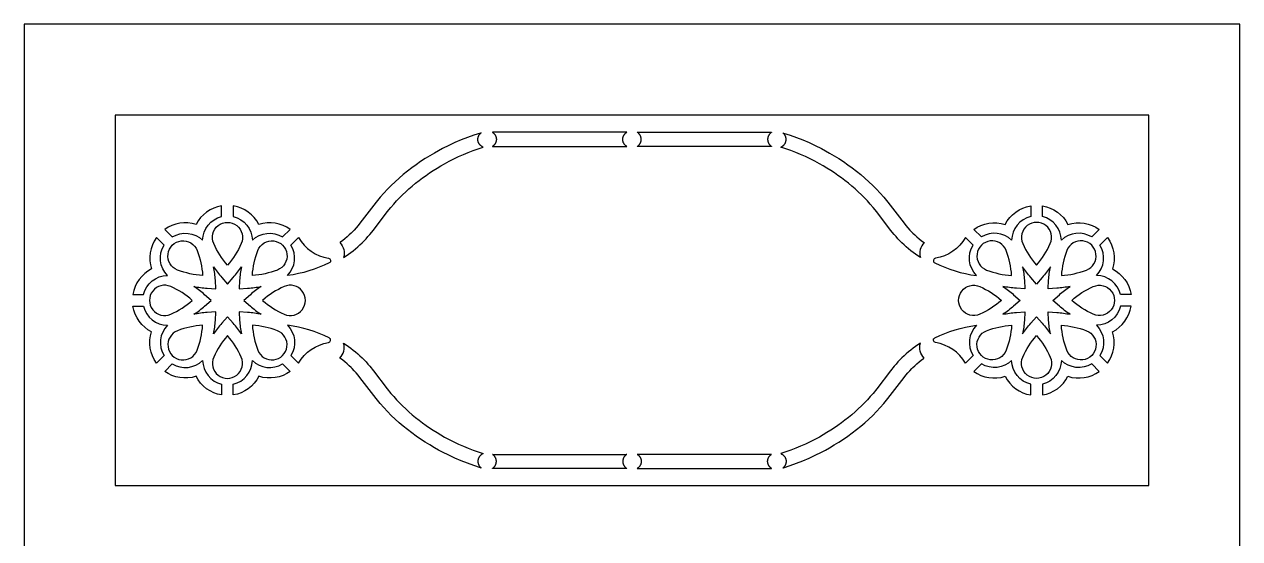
# Model space of a CAD drawing. Extents: x 11643 to 14318, y 9090 to 12483.
# Drawn here: x 11643 to 14318, y 11351 to 12483 of the extents above; entities that cross this region are included whole.
import ezdxf

# ---------------------------------------------------------------- set-up
doc = ezdxf.new("R2010")
doc.units = 0
doc.layers.add('DEFAULT_LAYER', color=1, linetype='CONTINUOUS')

msp = doc.modelspace()

# ---------------------------------------------------------------- linework, layer by layer
at = {"layer": 'DEFAULT_LAYER'}
for points in [[(11643.1, 9089.9), (14318.1, 9089.9), (14318.1, 12482.8), (11643.1, 12482.8)], [(11843.1, 11467.8), (14118.1, 11467.8), (14118.1, 12282.8), (11843.1, 12282.8)], [(12968.9, 12214.1), (12968.4, 12214.4), (12968, 12214.7), (12967.5, 12215.1), (12967.1, 12215.4), (12966.6, 12215.8), (12966.2, 12216.2), (12965.7, 12216.6), (12965.3, 12217), (12964.9, 12217.5), (12964.5, 12217.9), (12964.2, 12218.4), (12963.8, 12218.9), (12963.5, 12219.3), (12963.1, 12219.8), (12962.8, 12220.3), (12962.5, 12220.8), (12962.3, 12221.4), (12962, 12221.9), (12961.7, 12222.4), (12961.5, 12223), (12961.3, 12223.5), (12961.1, 12224), (12960.9, 12224.6), (12960.8, 12225.1), (12960.7, 12225.7), (12960.5, 12226.3), (12960.4, 12226.8), (12960.4, 12227.4), (12960.3, 12227.9), (12960.3, 12228.5), (12960.2, 12229), (12960.2, 12229.6), (12960.2, 12230.1), (12960.3, 12230.7), (12960.3, 12231.2), (12960.4, 12231.8), (12960.4, 12232.4), (12960.5, 12232.9), (12960.7, 12233.5), (12960.8, 12234), (12960.9, 12234.6), (12961.1, 12235.1), (12961.3, 12235.7), (12961.5, 12236.2), (12961.7, 12236.8), (12962, 12237.3), (12962.3, 12237.8), (12962.5, 12238.3), (12962.8, 12238.9), (12963.1, 12239.4), (12963.5, 12239.8), (12963.8, 12240.3), (12964.2, 12240.8), (12964.5, 12241.3), (12964.9, 12241.7), (12965.3, 12242.1), (12965.7, 12242.6), (12966.2, 12243), (12966.6, 12243.4), (12967.1, 12243.7), (12967.5, 12244.1), (12968, 12244.5), (12968.4, 12244.8), (12968.9, 12245.1), (12673.4, 12245.1), (12673.9, 12244.8), (12674.4, 12244.5), (12674.8, 12244.1), (12675.3, 12243.7), (12675.7, 12243.4), (12676.2, 12243), (12676.6, 12242.6), (12677, 12242.1), (12677.4, 12241.7), (12677.8, 12241.3), (12678.2, 12240.8), (12678.5, 12240.3), (12678.9, 12239.8), (12679.2, 12239.4), (12679.5, 12238.9), (12679.8, 12238.3), (12680.1, 12237.8), (12680.3, 12237.3), (12680.6, 12236.8), (12680.8, 12236.2), (12681, 12235.7), (12681.2, 12235.1), (12681.4, 12234.6), (12681.5, 12234), (12681.7, 12233.5), (12681.8, 12232.9), (12681.9, 12232.4), (12682, 12231.8), (12682, 12231.2), (12682.1, 12230.7), (12682.1, 12230.1), (12682.1, 12229.6), (12682.1, 12229), (12682.1, 12228.5), (12682, 12227.9), (12682, 12227.4), (12681.9, 12226.8), (12681.8, 12226.3), (12681.7, 12225.7), (12681.5, 12225.1), (12681.4, 12224.6), (12681.2, 12224), (12681, 12223.5), (12680.8, 12223), (12680.6, 12222.4), (12680.3, 12221.9), (12680.1, 12221.4), (12679.8, 12220.8), (12679.5, 12220.3), (12679.2, 12219.8), (12678.9, 12219.3), (12678.5, 12218.9), (12678.2, 12218.4), (12677.8, 12217.9), (12677.4, 12217.5), (12677, 12217), (12676.6, 12216.6), (12676.2, 12216.2), (12675.7, 12215.8), (12675.3, 12215.4), (12674.8, 12215.1), (12674.4, 12214.7), (12673.9, 12214.4), (12673.4, 12214.1)], [(12992.3, 12214.1), (12992.8, 12214.4), (12993.2, 12214.7), (12993.7, 12215.1), (12994.1, 12215.4), (12994.6, 12215.8), (12995, 12216.2), (12995.4, 12216.6), (12995.9, 12217), (12996.3, 12217.5), (12996.7, 12217.9), (12997, 12218.4), (12997.4, 12218.9), (12997.7, 12219.3), (12998.1, 12219.8), (12998.4, 12220.3), (12998.7, 12220.8), (12998.9, 12221.4), (12999.2, 12221.9), (12999.5, 12222.4), (12999.7, 12223), (12999.9, 12223.5), (13000.1, 12224), (13000.3, 12224.6), (13000.4, 12225.1), (13000.5, 12225.7), (13000.7, 12226.3), (13000.8, 12226.8), (13000.8, 12227.4), (13000.9, 12227.9), (13000.9, 12228.5), (13001, 12229), (13001, 12229.6), (13001, 12230.1), (13000.9, 12230.7), (13000.9, 12231.2), (13000.8, 12231.8), (13000.8, 12232.4), (13000.7, 12232.9), (13000.5, 12233.5), (13000.4, 12234), (13000.3, 12234.6), (13000.1, 12235.1), (12999.9, 12235.7), (12999.7, 12236.2), (12999.5, 12236.8), (12999.2, 12237.3), (12998.9, 12237.8), (12998.7, 12238.3), (12998.4, 12238.9), (12998.1, 12239.4), (12997.7, 12239.8), (12997.4, 12240.3), (12997, 12240.8), (12996.7, 12241.3), (12996.3, 12241.7), (12995.9, 12242.1), (12995.4, 12242.6), (12995, 12243), (12994.6, 12243.4), (12994.1, 12243.7), (12993.7, 12244.1), (12993.2, 12244.5), (12992.8, 12244.8), (12992.3, 12245.1), (13287.8, 12245.1), (13287.3, 12244.8), (13286.8, 12244.5), (13286.4, 12244.1), (13285.9, 12243.7), (13285.5, 12243.4), (13285, 12243), (13284.6, 12242.6), (13284.2, 12242.1), (13283.8, 12241.7), (13283.4, 12241.3), (13283, 12240.8), (13282.7, 12240.3), (13282.3, 12239.8), (13282, 12239.4), (13281.7, 12238.9), (13281.4, 12238.3), (13281.1, 12237.8), (13280.9, 12237.3), (13280.6, 12236.8), (13280.4, 12236.2), (13280.2, 12235.7), (13280, 12235.1), (13279.8, 12234.6), (13279.7, 12234), (13279.5, 12233.5), (13279.4, 12232.9), (13279.3, 12232.4), (13279.2, 12231.8), (13279.2, 12231.2), (13279.1, 12230.7), (13279.1, 12230.1), (13279.1, 12229.6), (13279.1, 12229), (13279.1, 12228.5), (13279.2, 12227.9), (13279.2, 12227.4), (13279.3, 12226.8), (13279.4, 12226.3), (13279.5, 12225.7), (13279.7, 12225.1), (13279.8, 12224.6), (13280, 12224), (13280.2, 12223.5), (13280.4, 12223), (13280.6, 12222.4), (13280.9, 12221.9), (13281.1, 12221.4), (13281.4, 12220.8), (13281.7, 12220.3), (13282, 12219.8), (13282.3, 12219.3), (13282.7, 12218.9), (13283, 12218.4), (13283.4, 12217.9), (13283.8, 12217.5), (13284.2, 12217), (13284.6, 12216.6), (13285, 12216.2), (13285.5, 12215.8), (13285.9, 12215.4), (13286.4, 12215.1), (13286.8, 12214.7), (13287.3, 12214.4), (13287.8, 12214.1)], [(12968.9, 11536.5), (12968.4, 11536.2), (12968, 11535.9), (12967.5, 11535.5), (12967.1, 11535.1), (12966.6, 11534.8), (12966.2, 11534.4), (12965.7, 11534), (12965.3, 11533.5), (12964.9, 11533.1), (12964.5, 11532.6), (12964.2, 11532.2), (12963.8, 11531.7), (12963.5, 11531.2), (12963.1, 11530.7), (12962.8, 11530.2), (12962.5, 11529.7), (12962.3, 11529.2), (12962, 11528.7), (12961.7, 11528.2), (12961.5, 11527.6), (12961.3, 11527.1), (12961.1, 11526.5), (12960.9, 11526), (12960.8, 11525.4), (12960.7, 11524.9), (12960.5, 11524.3), (12960.4, 11523.8), (12960.4, 11523.2), (12960.3, 11522.6), (12960.3, 11522.1), (12960.2, 11521.5), (12960.2, 11521), (12960.2, 11520.4), (12960.3, 11519.9), (12960.3, 11519.3), (12960.4, 11518.8), (12960.4, 11518.2), (12960.5, 11517.7), (12960.7, 11517.1), (12960.8, 11516.5), (12960.9, 11516), (12961.1, 11515.4), (12961.3, 11514.9), (12961.5, 11514.3), (12961.7, 11513.8), (12962, 11513.3), (12962.3, 11512.8), (12962.5, 11512.2), (12962.8, 11511.7), (12963.1, 11511.2), (12963.5, 11510.7), (12963.8, 11510.2), (12964.2, 11509.8), (12964.5, 11509.3), (12964.9, 11508.9), (12965.3, 11508.4), (12965.7, 11508), (12966.2, 11507.6), (12966.6, 11507.2), (12967.1, 11506.8), (12967.5, 11506.5), (12968, 11506.1), (12968.4, 11505.8), (12968.9, 11505.5), (12673.4, 11505.5), (12673.9, 11505.8), (12674.4, 11506.1), (12674.8, 11506.5), (12675.3, 11506.8), (12675.7, 11507.2), (12676.2, 11507.6), (12676.6, 11508), (12677, 11508.4), (12677.4, 11508.9), (12677.8, 11509.3), (12678.2, 11509.8), (12678.5, 11510.2), (12678.9, 11510.7), (12679.2, 11511.2), (12679.5, 11511.7), (12679.8, 11512.2), (12680.1, 11512.8), (12680.3, 11513.3), (12680.6, 11513.8), (12680.8, 11514.3), (12681, 11514.9), (12681.2, 11515.4), (12681.4, 11516), (12681.5, 11516.5), (12681.7, 11517.1), (12681.8, 11517.7), (12681.9, 11518.2), (12682, 11518.8), (12682, 11519.3), (12682.1, 11519.9), (12682.1, 11520.4), (12682.1, 11521), (12682.1, 11521.5), (12682.1, 11522.1), (12682, 11522.6), (12682, 11523.2), (12681.9, 11523.8), (12681.8, 11524.3), (12681.7, 11524.9), (12681.5, 11525.4), (12681.4, 11526), (12681.2, 11526.5), (12681, 11527.1), (12680.8, 11527.6), (12680.6, 11528.2), (12680.3, 11528.7), (12680.1, 11529.2), (12679.8, 11529.7), (12679.5, 11530.2), (12679.2, 11530.7), (12678.9, 11531.2), (12678.5, 11531.7), (12678.2, 11532.2), (12677.8, 11532.6), (12677.4, 11533.1), (12677, 11533.5), (12676.6, 11534), (12676.2, 11534.4), (12675.7, 11534.8), (12675.3, 11535.1), (12674.8, 11535.5), (12674.4, 11535.9), (12673.9, 11536.2), (12673.4, 11536.5)], [(12992.3, 11536.5), (12992.8, 11536.2), (12993.2, 11535.9), (12993.7, 11535.5), (12994.1, 11535.1), (12994.6, 11534.8), (12995, 11534.4), (12995.4, 11534), (12995.9, 11533.5), (12996.3, 11533.1), (12996.7, 11532.6), (12997, 11532.2), (12997.4, 11531.7), (12997.7, 11531.2), (12998.1, 11530.7), (12998.4, 11530.2), (12998.7, 11529.7), (12998.9, 11529.2), (12999.2, 11528.7), (12999.5, 11528.2), (12999.7, 11527.6), (12999.9, 11527.1), (13000.1, 11526.5), (13000.3, 11526), (13000.4, 11525.4), (13000.5, 11524.9), (13000.7, 11524.3), (13000.8, 11523.8), (13000.8, 11523.2), (13000.9, 11522.6), (13000.9, 11522.1), (13001, 11521.5), (13001, 11521), (13001, 11520.4), (13000.9, 11519.9), (13000.9, 11519.3), (13000.8, 11518.8), (13000.8, 11518.2), (13000.7, 11517.7), (13000.5, 11517.1), (13000.4, 11516.5), (13000.3, 11516), (13000.1, 11515.4), (12999.9, 11514.9), (12999.7, 11514.3), (12999.5, 11513.8), (12999.2, 11513.3), (12998.9, 11512.8), (12998.7, 11512.2), (12998.4, 11511.7), (12998.1, 11511.2), (12997.7, 11510.7), (12997.4, 11510.2), (12997, 11509.8), (12996.7, 11509.3), (12996.3, 11508.9), (12995.9, 11508.4), (12995.4, 11508), (12995, 11507.6), (12994.6, 11507.2), (12994.1, 11506.8), (12993.7, 11506.5), (12993.2, 11506.1), (12992.8, 11505.8), (12992.3, 11505.5), (13287.8, 11505.5), (13287.3, 11505.8), (13286.8, 11506.1), (13286.4, 11506.5), (13285.9, 11506.8), (13285.5, 11507.2), (13285, 11507.6), (13284.6, 11508), (13284.2, 11508.4), (13283.8, 11508.9), (13283.4, 11509.3), (13283, 11509.8), (13282.7, 11510.2), (13282.3, 11510.7), (13282, 11511.2), (13281.7, 11511.7), (13281.4, 11512.2), (13281.1, 11512.8), (13280.9, 11513.3), (13280.6, 11513.8), (13280.4, 11514.3), (13280.2, 11514.9), (13280, 11515.4), (13279.8, 11516), (13279.7, 11516.5), (13279.5, 11517.1), (13279.4, 11517.7), (13279.3, 11518.2), (13279.2, 11518.8), (13279.2, 11519.3), (13279.1, 11519.9), (13279.1, 11520.4), (13279.1, 11521), (13279.1, 11521.5), (13279.1, 11522.1), (13279.2, 11522.6), (13279.2, 11523.2), (13279.3, 11523.8), (13279.4, 11524.3), (13279.5, 11524.9), (13279.7, 11525.4), (13279.8, 11526), (13280, 11526.5), (13280.2, 11527.1), (13280.4, 11527.6), (13280.6, 11528.2), (13280.9, 11528.7), (13281.1, 11529.2), (13281.4, 11529.7), (13281.7, 11530.2), (13282, 11530.7), (13282.3, 11531.2), (13282.7, 11531.7), (13283, 11532.2), (13283.4, 11532.6), (13283.8, 11533.1), (13284.2, 11533.5), (13284.6, 11534), (13285, 11534.4), (13285.5, 11534.8), (13285.9, 11535.1), (13286.4, 11535.5), (13286.8, 11535.9), (13287.3, 11536.2), (13287.8, 11536.5)]]:
    msp.add_lwpolyline(points, close=True, dxfattribs=at)
for points in [[(12345.9, 11969.4), (12351.4, 11973), (12356.8, 11976.7), (12362, 11980.6), (12367.2, 11984.6), (12372.2, 11988.7), (12377.1, 11992.9), (12381.9, 11997.2), (12386.5, 12001.7), (12391, 12006.2), (12395.3, 12010.8), (12399.4, 12015.5), (12403.5, 12020.3), (12411.4, 12030.1), (12442, 12070.1), (12450, 12079.9), (12456.1, 12087.1), (12462.5, 12094.1), (12469, 12101), (12475.7, 12107.7), (12482.6, 12114.2), (12489.7, 12120.6), (12496.9, 12126.9), (12504.3, 12133), (12511.8, 12138.9), (12519.5, 12144.7), (12527.3, 12150.4), (12535.2, 12155.8), (12543.3, 12161.1), (12551.5, 12166.2), (12559.8, 12171.2), (12568.2, 12176), (12578.3, 12181.4), (12588.6, 12186.6), (12599, 12191.6), (12609.5, 12196.3), (12620.2, 12200.7), (12631, 12204.9), (12641.8, 12208.9), (12652.8, 12212.6), (12652.3, 12212.8), (12651.7, 12213.1), (12651.2, 12213.4), (12650.7, 12213.7), (12650.1, 12214), (12649.6, 12214.3), (12649.1, 12214.7), (12648.6, 12215.1), (12648.2, 12215.5), (12647.7, 12215.9), (12647.2, 12216.3), (12646.8, 12216.7), (12646.4, 12217.2), (12646, 12217.6), (12645.6, 12218.1), (12645.2, 12218.6), (12644.8, 12219.1), (12644.5, 12219.6), (12644.1, 12220.1), (12643.8, 12220.6), (12643.5, 12221.1), (12643.2, 12221.6), (12643, 12222.2), (12642.7, 12222.7), (12642.5, 12223.3), (12642.3, 12223.8), (12642.1, 12224.4), (12642, 12225), (12641.8, 12225.5), (12641.7, 12226.1), (12641.6, 12226.6), (12641.5, 12227.2), (12641.5, 12227.8), (12641.4, 12228.3), (12641.4, 12228.9), (12641.4, 12229.5), (12641.4, 12230.1), (12641.4, 12230.6), (12641.4, 12231.2), (12641.5, 12231.8), (12641.6, 12232.4), (12641.7, 12233), (12641.8, 12233.6), (12642, 12234.1), (12642.1, 12234.7), (12642.3, 12235.3), (12642.5, 12235.9), (12642.7, 12236.4), (12643, 12237), (12643.2, 12237.5), (12643.5, 12238.1), (12643.8, 12238.6), (12644.1, 12239.1), (12644.4, 12239.6), (12644.8, 12240.1), (12645.2, 12240.6), (12645.5, 12241.1), (12645.9, 12241.5), (12646.3, 12242), (12646.7, 12242.4), (12647.2, 12242.8), (12647.6, 12243.2), (12648, 12243.6), (12648.5, 12244), (12646.9, 12243.5), (12632.7, 12238.8), (12618.5, 12233.8), (12604.6, 12228.3), (12590.8, 12222.4), (12577.2, 12216.1), (12563.8, 12209.4), (12554.7, 12204.6), (12545.6, 12199.6), (12535.3, 12193.5), (12525.2, 12187.2), (12515.2, 12180.7), (12505.4, 12173.9), (12495.8, 12166.9), (12486.4, 12159.7), (12477.1, 12152.2), (12468.1, 12144.4), (12459.3, 12136.5), (12450.7, 12128.3), (12442.4, 12119.9), (12434.4, 12111.3), (12426.6, 12102.5), (12417.2, 12091.1), (12381.8, 12045), (12377.6, 12039.8), (12373.3, 12034.8), (12369, 12030.1), (12364.7, 12025.5), (12362.5, 12023.2), (12358.3, 12019.2), (12353.7, 12015), (12348.9, 12010.9), (12343.9, 12006.9), (12338.8, 12003.1), (12337.8, 12002.3, -0.258256)], [(13615.3, 11969.4), (13609.8, 11973), (13604.4, 11976.7), (13599.2, 11980.6), (13594, 11984.6), (13589, 11988.7), (13584.1, 11992.9), (13579.3, 11997.2), (13574.7, 12001.7), (13570.2, 12006.2), (13565.9, 12010.8), (13561.8, 12015.5), (13557.7, 12020.3), (13549.8, 12030.1), (13519.2, 12070.1), (13511.2, 12079.9), (13505.1, 12087.1), (13498.7, 12094.1), (13492.2, 12101), (13485.5, 12107.7), (13478.6, 12114.2), (13471.5, 12120.6), (13464.3, 12126.9), (13456.9, 12133), (13449.4, 12138.9), (13441.7, 12144.7), (13433.9, 12150.4), (13426, 12155.8), (13417.9, 12161.1), (13409.7, 12166.2), (13401.4, 12171.2), (13393, 12176), (13382.9, 12181.4), (13372.6, 12186.6), (13362.2, 12191.6), (13351.7, 12196.3), (13341, 12200.7), (13330.2, 12204.9), (13319.4, 12208.9), (13308.4, 12212.6), (13308.9, 12212.8), (13309.5, 12213.1), (13310, 12213.4), (13310.5, 12213.7), (13311.1, 12214), (13311.6, 12214.3), (13312.1, 12214.7), (13312.6, 12215.1), (13313, 12215.5), (13313.5, 12215.9), (13314, 12216.3), (13314.4, 12216.7), (13314.8, 12217.2), (13315.2, 12217.6), (13315.6, 12218.1), (13316, 12218.6), (13316.4, 12219.1), (13316.7, 12219.6), (13317.1, 12220.1), (13317.4, 12220.6), (13317.7, 12221.1), (13318, 12221.6), (13318.2, 12222.2), (13318.5, 12222.7), (13318.7, 12223.3), (13318.9, 12223.8), (13319.1, 12224.4), (13319.2, 12225), (13319.4, 12225.5), (13319.5, 12226.1), (13319.6, 12226.6), (13319.7, 12227.2), (13319.7, 12227.8), (13319.8, 12228.3), (13319.8, 12228.9), (13319.8, 12229.5), (13319.8, 12230.1), (13319.8, 12230.6), (13319.8, 12231.2), (13319.7, 12231.8), (13319.6, 12232.4), (13319.5, 12233), (13319.4, 12233.6), (13319.2, 12234.1), (13319.1, 12234.7), (13318.9, 12235.3), (13318.7, 12235.9), (13318.5, 12236.4), (13318.2, 12237), (13318, 12237.5), (13317.7, 12238.1), (13317.4, 12238.6), (13317.1, 12239.1), (13316.8, 12239.6), (13316.4, 12240.1), (13316, 12240.6), (13315.7, 12241.1), (13315.3, 12241.5), (13314.9, 12242), (13314.5, 12242.4), (13314, 12242.8), (13313.6, 12243.2), (13313.2, 12243.6), (13312.7, 12244), (13314.3, 12243.5), (13328.5, 12238.8), (13342.7, 12233.8), (13356.6, 12228.3), (13370.4, 12222.4), (13384, 12216.1), (13397.4, 12209.4), (13406.5, 12204.6), (13415.6, 12199.6), (13425.9, 12193.5), (13436, 12187.2), (13446, 12180.7), (13455.8, 12173.9), (13465.4, 12166.9), (13474.8, 12159.7), (13484.1, 12152.2), (13493.1, 12144.4), (13501.9, 12136.5), (13510.5, 12128.3), (13518.8, 12119.9), (13526.8, 12111.3), (13534.6, 12102.5), (13544, 12091.1), (13579.4, 12045), (13583.6, 12039.8), (13587.9, 12034.8), (13592.2, 12030.1), (13596.5, 12025.5), (13598.7, 12023.2), (13602.9, 12019.2), (13607.5, 12015), (13612.3, 12010.9), (13617.3, 12006.9), (13622.4, 12003.1), (13623.4, 12002.3, 0.258256)], [(12021.1, 12042.4, 0.236333), (11952.2, 12031.6), (11968.8, 12014.9, -0.341527), (12035.5, 12007.6, -0.341527), (12077.4, 12059.9), (12077.4, 12083.4, 0.236333)], [(12159.5, 12042.4, 0.236333), (12103.1, 12083.4), (12103.1, 12059.9, -0.341527), (12145.1, 12007.6, -0.341527), (12211.7, 12014.9), (12228.4, 12031.6, 0.236333)], [(13801.7, 12042.4, -0.236333), (13858.1, 12083.4), (13858.1, 12059.9, 0.341527), (13816.1, 12007.6, 0.341527), (13749.5, 12014.9), (13732.8, 12031.6, -0.236333)], [(13940.1, 12042.4, -0.236333), (14009, 12031.6), (13992.4, 12014.9, 0.341527), (13925.7, 12007.6, 0.341527), (13883.8, 12059.9), (13883.8, 12083.4, -0.236333)], [(12090.3, 11952.6, -0.074967), (12059.9, 12000.2, -1.540125), (12120.6, 12000.2, -0.074967)], [(13870.9, 11952.6, 0.074967), (13901.3, 12000.2, 1.540125), (13840.6, 12000.2, 0.074967)], [(11923.2, 11944.5, 0.236333), (11882.1, 11888.1), (11905.6, 11888.1, -0.341527), (11958, 11930.1, -0.341527), (11950.6, 11996.7), (11934, 12013.4, 0.236333)], [(12312.7, 11968, -0.726564), (12314.3, 11957.9, -0.084817), (12222.6, 11930.1, 0.341527), (12229.9, 11996.7), (12246.6, 12013.4, 0.222585)], [(13648.5, 11968, 0.726564), (13646.9, 11957.9, 0.084817), (13738.6, 11930.1, -0.341527), (13731.3, 11996.7), (13714.6, 12013.4, -0.222585)], [(14038, 11944.5, -0.236333), (14079.1, 11888.1), (14055.6, 11888.1, 0.341527), (14003.2, 11930.1, 0.341527), (14010.6, 11996.7), (14027.2, 12013.4, -0.236333)], [(12035.6, 11930, -0.074967), (11980.5, 11942.1, -1.540125), (12023.5, 11985.1, -0.074967)], [(12145, 11930, -0.074967), (12157.1, 11985.1, -1.540125), (12200, 11942.1, -0.074967)], [(13816.2, 11930, 0.074967), (13804.1, 11985.1, 1.540125), (13761.2, 11942.1, 0.074967)], [(13925.6, 11930, 0.074967), (13980.7, 11942.1, 1.540125), (13937.7, 11985.1, 0.074967)], [(12140.6, 11862.8, 0.03169), (12164.1, 11844.7, 0.03169), (12134.7, 11848.6), (12115.7, 11849.8), (12117, 11830.8, 0.03169), (12120.8, 11801.5, 0.03169), (12102.8, 11825), (12090.3, 11839.3), (12077.7, 11825, 0.03169), (12059.7, 11801.5, 0.03169), (12063.6, 11830.8), (12064.8, 11849.8), (12045.8, 11848.6, 0.03169), (12016.5, 11844.7, 0.03169), (12040, 11862.8), (12054.3, 11875.3), (12040, 11887.8, 0.03169), (12016.5, 11905.9, 0.03169), (12045.8, 11902), (12064.8, 11900.7), (12063.6, 11919.7, 0.03169), (12059.7, 11949.1, 0.03169), (12077.7, 11925.6), (12090.3, 11911.3), (12102.8, 11925.6, 0.03169), (12120.8, 11949.1, 0.03169), (12117, 11919.7), (12115.7, 11900.7), (12134.7, 11902, 0.03169), (12164.1, 11905.9, 0.03169), (12140.6, 11887.8), (12126.2, 11875.3)], [(13820.6, 11862.8, -0.03169), (13797.1, 11844.7, -0.03169), (13826.5, 11848.6), (13845.5, 11849.8), (13844.2, 11830.8, -0.03169), (13840.4, 11801.5, -0.03169), (13858.4, 11825), (13870.9, 11839.3), (13883.5, 11825, -0.03169), (13901.5, 11801.5, -0.03169), (13897.6, 11830.8), (13896.4, 11849.8), (13915.4, 11848.6, -0.03169), (13944.7, 11844.7, -0.03169), (13921.2, 11862.8), (13906.9, 11875.3), (13921.2, 11887.8, -0.03169), (13944.7, 11905.9, -0.03169), (13915.4, 11902), (13896.4, 11900.7), (13897.6, 11919.7, -0.03169), (13901.5, 11949.1, -0.03169), (13883.5, 11925.6), (13870.9, 11911.3), (13858.4, 11925.6, -0.03169), (13840.4, 11949.1, -0.03169), (13844.2, 11919.7), (13845.5, 11900.7), (13826.5, 11902, -0.03169), (13797.1, 11905.9, -0.03169), (13820.6, 11887.8), (13835, 11875.3)], [(11965.4, 11905.7, 1.540125), (11965.4, 11844.9, 0.074967), (12012.9, 11875.3, 0.074967)], [(12215.1, 11905.7, 0.074967), (12167.6, 11875.3, 0.074967), (12215.1, 11844.9, 1.540125)], [(13793.6, 11875.3, -0.074967), (13746.1, 11844.9, -1.540125), (13746.1, 11905.7, -0.074967)], [(13995.8, 11905.7, -1.540125), (13995.8, 11844.9, -0.074967), (13948.3, 11875.3, -0.074967)], [(11923.2, 11806.1, -0.236333), (11882.1, 11862.4), (11905.6, 11862.4, 0.341527), (11958, 11820.5, 0.341527), (11950.6, 11753.8), (11934, 11737.2, -0.236333)], [(14038, 11806.1, 0.236333), (14079.1, 11862.4), (14055.6, 11862.4, -0.341527), (14003.2, 11820.5, -0.341527), (14010.6, 11753.8), (14027.2, 11737.2, 0.236333)], [(12035.6, 11820.6, 0.074967), (11980.5, 11808.5, 1.540125), (12023.5, 11765.5, 0.074967)], [(12090.3, 11797.9, 0.074967), (12059.9, 11750.4, 1.540125), (12120.6, 11750.4, 0.074967)], [(12145, 11820.6, 0.074967), (12157.1, 11765.5, 1.540125), (12200, 11808.5, 0.074967)], [(12312.7, 11782.6, 0.726564), (12314.3, 11792.7, 0.084817), (12222.6, 11820.5, -0.341527), (12229.9, 11753.8), (12246.6, 11737.2, -0.222585)], [(13648.5, 11782.6, -0.726564), (13646.9, 11792.7, -0.084817), (13738.6, 11820.5, 0.341527), (13731.3, 11753.8), (13714.6, 11737.2, 0.222585)], [(13816.2, 11820.6, -0.074967), (13804.1, 11765.5, -1.540125), (13761.2, 11808.5, -0.074967)], [(13870.9, 11797.9, -0.074967), (13901.3, 11750.4, -1.540125), (13840.6, 11750.4, -0.074967)], [(13925.6, 11820.6, -0.074967), (13980.7, 11808.5, -1.540125), (13937.7, 11765.5, -0.074967)], [(12345.9, 11781.2), (12351.4, 11777.6), (12356.8, 11773.9), (12362, 11770), (12367.2, 11766), (12372.2, 11761.9), (12377.1, 11757.7), (12381.9, 11753.3), (12386.5, 11748.9), (12391, 11744.4), (12395.3, 11739.8), (12399.4, 11735), (12403.5, 11730.3), (12411.4, 11720.5), (12442, 11680.5), (12450, 11670.6), (12456.1, 11663.5), (12462.5, 11656.5), (12469, 11649.6), (12475.7, 11642.9), (12482.6, 11636.3), (12489.7, 11629.9), (12496.9, 11623.7), (12504.3, 11617.6), (12511.8, 11611.6), (12519.5, 11605.8), (12527.3, 11600.2), (12535.2, 11594.8), (12543.3, 11589.5), (12551.5, 11584.3), (12559.8, 11579.4), (12568.2, 11574.6), (12578.3, 11569.2), (12588.6, 11563.9), (12599, 11559), (12609.5, 11554.3), (12620.2, 11549.8), (12631, 11545.6), (12641.8, 11541.7), (12652.8, 11538), (12652.3, 11537.8), (12651.7, 11537.5), (12651.2, 11537.2), (12650.7, 11536.9), (12650.1, 11536.6), (12649.6, 11536.2), (12649.1, 11535.9), (12648.6, 11535.5), (12648.2, 11535.1), (12647.7, 11534.7), (12647.2, 11534.3), (12646.8, 11533.9), (12646.4, 11533.4), (12646, 11533), (12645.6, 11532.5), (12645.2, 11532), (12644.8, 11531.5), (12644.5, 11531), (12644.1, 11530.5), (12643.8, 11530), (12643.5, 11529.5), (12643.2, 11528.9), (12643, 11528.4), (12642.7, 11527.8), (12642.5, 11527.3), (12642.3, 11526.7), (12642.1, 11526.2), (12642, 11525.6), (12641.8, 11525.1), (12641.7, 11524.5), (12641.6, 11523.9), (12641.5, 11523.4), (12641.5, 11522.8), (12641.4, 11522.2), (12641.4, 11521.7), (12641.4, 11521.1), (12641.4, 11520.5), (12641.4, 11519.9), (12641.4, 11519.4), (12641.5, 11518.8), (12641.6, 11518.2), (12641.7, 11517.6), (12641.8, 11517), (12642, 11516.4), (12642.1, 11515.9), (12642.3, 11515.3), (12642.5, 11514.7), (12642.7, 11514.2), (12643, 11513.6), (12643.2, 11513.1), (12643.5, 11512.5), (12643.8, 11512), (12644.1, 11511.5), (12644.4, 11511), (12644.8, 11510.5), (12645.2, 11510), (12645.5, 11509.5), (12645.9, 11509), (12646.3, 11508.6), (12646.7, 11508.2), (12647.2, 11507.7), (12647.6, 11507.3), (12648, 11507), (12648.5, 11506.6), (12646.9, 11507.1), (12632.7, 11511.7), (12618.5, 11516.8), (12604.6, 11522.3), (12590.8, 11528.2), (12577.2, 11534.5), (12563.8, 11541.1), (12554.7, 11546), (12545.6, 11551), (12535.3, 11557.1), (12525.2, 11563.4), (12515.2, 11569.9), (12505.4, 11576.7), (12495.8, 11583.7), (12486.4, 11590.9), (12477.1, 11598.4), (12468.1, 11606.1), (12459.3, 11614.1), (12450.7, 11622.3), (12442.4, 11630.7), (12434.4, 11639.3), (12426.6, 11648.1), (12417.2, 11659.5), (12381.8, 11705.6), (12377.6, 11710.7), (12373.3, 11715.7), (12369, 11720.5), (12364.7, 11725.1), (12362.5, 11727.3), (12358.3, 11731.4), (12353.7, 11735.6), (12348.9, 11739.7), (12343.9, 11743.7), (12338.8, 11747.5), (12337.8, 11748.2, 0.258256)], [(13615.3, 11781.2), (13609.8, 11777.6), (13604.4, 11773.9), (13599.2, 11770), (13594, 11766), (13589, 11761.9), (13584.1, 11757.7), (13579.3, 11753.3), (13574.7, 11748.9), (13570.2, 11744.4), (13565.9, 11739.8), (13561.8, 11735), (13557.7, 11730.3), (13549.8, 11720.5), (13519.2, 11680.5), (13511.2, 11670.6), (13505.1, 11663.5), (13498.7, 11656.5), (13492.2, 11649.6), (13485.5, 11642.9), (13478.6, 11636.3), (13471.5, 11629.9), (13464.3, 11623.7), (13456.9, 11617.6), (13449.4, 11611.6), (13441.7, 11605.8), (13433.9, 11600.2), (13426, 11594.8), (13417.9, 11589.5), (13409.7, 11584.3), (13401.4, 11579.4), (13393, 11574.6), (13382.9, 11569.2), (13372.6, 11563.9), (13362.2, 11559), (13351.7, 11554.3), (13341, 11549.8), (13330.2, 11545.6), (13319.4, 11541.7), (13308.4, 11538), (13308.9, 11537.8), (13309.5, 11537.5), (13310, 11537.2), (13310.5, 11536.9), (13311.1, 11536.6), (13311.6, 11536.2), (13312.1, 11535.9), (13312.6, 11535.5), (13313, 11535.1), (13313.5, 11534.7), (13314, 11534.3), (13314.4, 11533.9), (13314.8, 11533.4), (13315.2, 11533), (13315.6, 11532.5), (13316, 11532), (13316.4, 11531.5), (13316.7, 11531), (13317.1, 11530.5), (13317.4, 11530), (13317.7, 11529.5), (13318, 11528.9), (13318.2, 11528.4), (13318.5, 11527.8), (13318.7, 11527.3), (13318.9, 11526.7), (13319.1, 11526.2), (13319.2, 11525.6), (13319.4, 11525.1), (13319.5, 11524.5), (13319.6, 11523.9), (13319.7, 11523.4), (13319.7, 11522.8), (13319.8, 11522.2), (13319.8, 11521.7), (13319.8, 11521.1), (13319.8, 11520.5), (13319.8, 11519.9), (13319.8, 11519.4), (13319.7, 11518.8), (13319.6, 11518.2), (13319.5, 11517.6), (13319.4, 11517), (13319.2, 11516.4), (13319.1, 11515.9), (13318.9, 11515.3), (13318.7, 11514.7), (13318.5, 11514.2), (13318.2, 11513.6), (13318, 11513.1), (13317.7, 11512.5), (13317.4, 11512), (13317.1, 11511.5), (13316.8, 11511), (13316.4, 11510.5), (13316, 11510), (13315.7, 11509.5), (13315.3, 11509), (13314.9, 11508.6), (13314.5, 11508.2), (13314, 11507.7), (13313.6, 11507.3), (13313.2, 11507), (13312.7, 11506.6), (13314.3, 11507.1), (13328.5, 11511.7), (13342.7, 11516.8), (13356.6, 11522.3), (13370.4, 11528.2), (13384, 11534.5), (13397.4, 11541.1), (13406.5, 11546), (13415.6, 11551), (13425.9, 11557.1), (13436, 11563.4), (13446, 11569.9), (13455.8, 11576.7), (13465.4, 11583.7), (13474.8, 11590.9), (13484.1, 11598.4), (13493.1, 11606.1), (13501.9, 11614.1), (13510.5, 11622.3), (13518.8, 11630.7), (13526.8, 11639.3), (13534.6, 11648.1), (13544, 11659.5), (13579.4, 11705.6), (13583.6, 11710.7), (13587.9, 11715.7), (13592.2, 11720.5), (13596.5, 11725.1), (13598.7, 11727.3), (13602.9, 11731.4), (13607.5, 11735.6), (13612.3, 11739.7), (13617.3, 11743.7), (13622.4, 11747.5), (13623.4, 11748.2, -0.258256)], [(12021.1, 11708.2, -0.236333), (11952.2, 11719), (11968.8, 11735.6, 0.341527), (12035.5, 11743, 0.341527), (12077.4, 11690.7), (12077.4, 11667.1, -0.236333)], [(12159.5, 11708.2, -0.236333), (12103.1, 11667.1), (12103.1, 11690.7, 0.341527), (12145.1, 11743, 0.341527), (12211.7, 11735.6), (12228.4, 11719, -0.236333)], [(13801.7, 11708.2, 0.236333), (13858.1, 11667.1), (13858.1, 11690.7, -0.341527), (13816.1, 11743, -0.341527), (13749.5, 11735.6), (13732.8, 11719, 0.236333)], [(13940.1, 11708.2, 0.236333), (14009, 11719), (13992.4, 11735.6, -0.341527), (13925.7, 11743, -0.341527), (13883.8, 11690.7), (13883.8, 11667.1, 0.236333)]]:
    msp.add_lwpolyline(points, format="xyb", close=True, dxfattribs=at)

doc.saveas('drawing.dxf')
